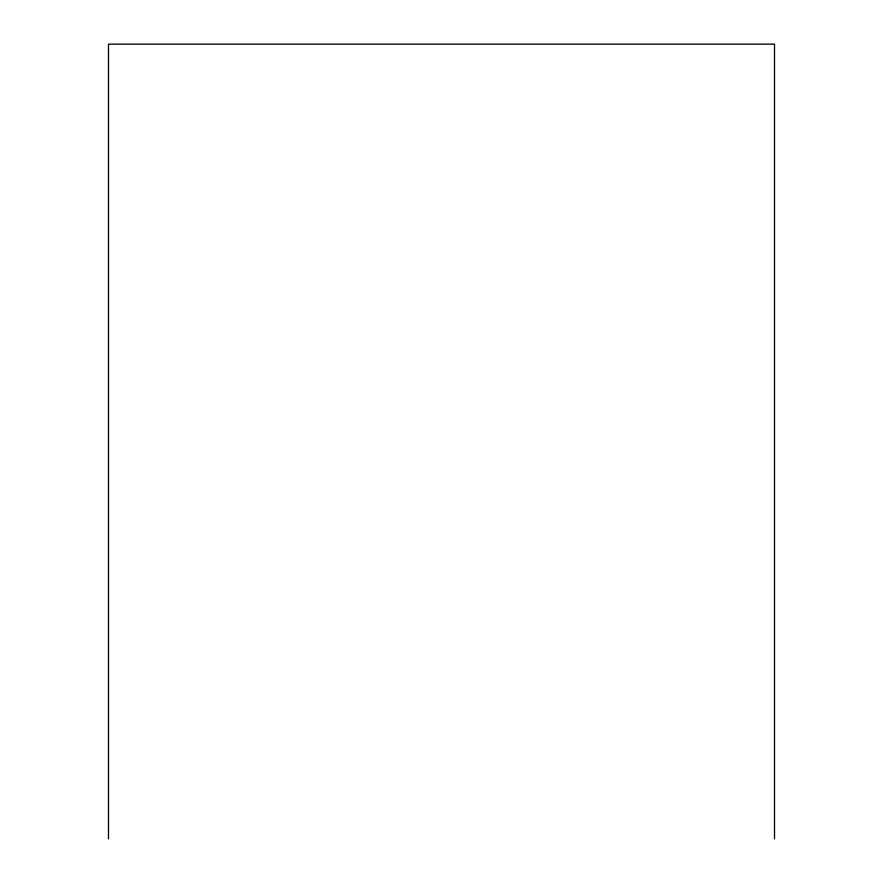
<?xml version="1.0" encoding="UTF-8"?>
<svg xmlns="http://www.w3.org/2000/svg" width="883" height="883" viewBox="0 0 883 883"><rect width="100%" height="100%" fill="white"/><g stroke="black" fill="none" stroke-linecap="round" stroke-linejoin="round"><path stroke-width="1.32" d="M774.512 838.85L774.512 44.15L108.488 44.15L108.488 838.85"/></g></svg>
